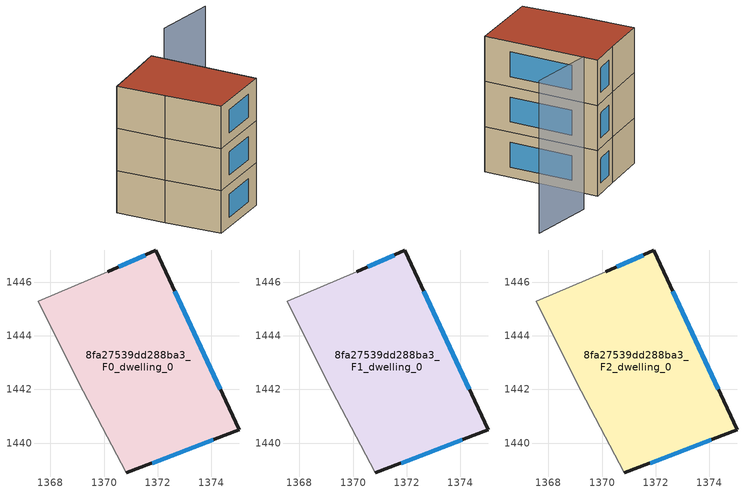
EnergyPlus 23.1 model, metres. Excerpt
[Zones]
8fa27539dd288ba3_F0_dwelling_0
 floor ground (EU_floor_Construction): 1371.94,1447.2 1375.04,1440.49 1370.84,1438.89 1369.04,1442.29 1367.54,1445.3 1370.14,1446.4 z0
 wall outside (EU_wall_Construction): 1370.84,1438.89 1375.04,1440.49 1371.94,1447.2 1370.14,1446.4 z0:3
 wall adiabatic (EU_wall_Construction): 1370.14,1446.4 1367.54,1445.3 1369.04,1442.29 1370.84,1438.89 z0:3
 window (EU_Window_Construction): 1371.53,1447.02 1370.55,1446.58 / 1374.34,1442.01 1372.64,1445.67 / 1371.79,1439.25 1374.09,1440.13 z0.68:2.32
8fa27539dd288ba3_F1_dwelling_0
 floor to 8fa27539dd288ba3_F0_dwelling_0 (EU_floor_Construction): 1371.94,1447.2 1375.04,1440.49 1370.84,1438.89 1369.04,1442.29 1367.54,1445.3 1370.14,1446.4 z3
 wall outside (EU_wall_Construction): 1370.84,1438.89 1375.04,1440.49 1371.94,1447.2 1370.14,1446.4 z3:6
 wall adiabatic (EU_wall_Construction): 1370.14,1446.4 1367.54,1445.3 1369.04,1442.29 1370.84,1438.89 z3:6
 window (EU_Window_Construction): 1371.53,1447.02 1370.55,1446.58 / 1374.34,1442.01 1372.64,1445.67 / 1371.79,1439.25 1374.09,1440.13 z3.68:5.32
8fa27539dd288ba3_F2_dwelling_0
 floor to 8fa27539dd288ba3_F1_dwelling_0 (EU_floor_Construction): 1371.94,1447.2 1375.04,1440.49 1370.84,1438.89 1369.04,1442.29 1367.54,1445.3 1370.14,1446.4 z6
 wall outside (EU_wall_Construction): 1370.84,1438.89 1375.04,1440.49 1371.94,1447.2 1370.14,1446.4 z6:9
 wall adiabatic (EU_wall_Construction): 1370.14,1446.4 1367.54,1445.3 1369.04,1442.29 1370.84,1438.89 z6:9
 window (EU_Window_Construction): 1371.53,1447.02 1370.55,1446.58 / 1374.34,1442.01 1372.64,1445.67 / 1371.79,1439.25 1374.09,1440.13 z6.68:8.32
 roof outside (EU_roof_Construction): 1375.04,1440.49 1371.94,1447.2 1370.14,1446.4 1367.54,1445.3 1369.04,1442.29 1370.84,1438.89 z9
shading: 1377.65,1448.7 1373.66,1447.98 z0:10.1
[Building]
EU S2 Campaign: North Axis=0; Terrain=City; Solar Distribution=FullExterior
[Site:Location]
Lyon-Bron: Latitude=45.75; Longitude=5; Time Zone=1; Elevation=198
[SizingPeriod:WeatherFileDays]
AnnualSizingPeriod: Begin Month=1; Begin Day of Month=1; End Month=12; End Day of Month=31; Day of Week for Start Day=Monday; Use Weather File Daylight Saving Period=No; Use Weather File Rain and Snow Indicators=No
[MATERIAL]
EU_InternalMass_Material: Roughness=MediumRough; Thickness=0.1; Conductivity=1; Density=1800; Specific Heat=900; Thermal Absorptance=0.9; Solar Absorptance=0.7; Visible Absorptance=0.7
[MATERIAL:NOMASS] Roughness=MediumRough; Thermal Absorptance=0.9; Solar Absorptance=0.7; Visible Absorptance=0.7
Name | Thermal Resistance
EU_wall_NoMass | 0.503714
EU_roof_NoMass | 0.959371
EU_floor_NoMass | 0.347222
[WINDOWMATERIAL:SIMPLEGLAZINGSYSTEM]
EU_Window_SimpleGlazing: UFactor=3.88; Solar Heat Gain Coefficient=0.83; Visible Transmittance=0.83
[CONSTRUCTION]
EU_wall_Construction: EU_wall_NoMass
EU_roof_Construction: EU_roof_NoMass
EU_floor_Construction: EU_floor_NoMass
EU_Window_Construction: EU_Window_SimpleGlazing
EU_InternalMass_Construction: EU_InternalMass_Material
[ZONE] Type=1; Multiplier=1; Ceiling Height=autocalculate; Floor Area=autocalculate; Part of Total Floor Area=Yes
Name | Volume
8fa27539dd288ba3_F0_dwelling_0 | 101.727
8fa27539dd288ba3_F1_dwelling_0; 8fa27539dd288ba3_F2_dwelling_0 | 101.728
[INTERNALMASS] Construction=EU_InternalMass_Construction; Surface Area=33.9091
Name | Zone or ZoneList
8fa27539dd288ba3_F0_dwelling_0_EU_InternalMass | 8fa27539dd288ba3_F0_dwelling_0
8fa27539dd288ba3_F1_dwelling_0_EU_InternalMass | 8fa27539dd288ba3_F1_dwelling_0
8fa27539dd288ba3_F2_dwelling_0_EU_InternalMass | 8fa27539dd288ba3_F2_dwelling_0
[OTHEREQUIPMENT] Fuel Type=Electricity; Design Level Calculation Method=Watts/Area; Power per Zone Floor Area=1; Fraction Latent=0; Fraction Radiant=0; Fraction Lost=0; Carbon Dioxide Generation Rate=0; EndUse Subcategory=EU_Step8_InternalGains
Name | Zone or ZoneList or Space or SpaceList | Schedule
EU_Step8_InternalGain_8fa27539dd288ba3_F0_dwelling_0_f000 | 8fa27539dd288ba3_F0_dwelling_0 | EU_Step8_GainSchedule_8fa27539dd288ba3_F0_dwelling_0_f000
EU_Step8_InternalGain_8fa27539dd288ba3_F1_dwelling_0_f000 | 8fa27539dd288ba3_F1_dwelling_0 | EU_Step8_GainSchedule_8fa27539dd288ba3_F1_dwelling_0_f000
EU_Step8_InternalGain_8fa27539dd288ba3_F2_dwelling_0_f000 | 8fa27539dd288ba3_F2_dwelling_0 | EU_Step8_GainSchedule_8fa27539dd288ba3_F2_dwelling_0_f000
[ZONEVENTILATION:DESIGNFLOWRATE] Schedule=EU_AlwaysOn; Design Flow Rate Calculation Method=AirChanges/Hour; Air Changes per Hour=0.64; Ventilation Type=Natural; Fan Pressure Rise=0; Fan Total Efficiency=1; Constant Term Coefficient=1; Temperature Term Coefficient=0; Velocity Term Coefficient=0; Velocity Squared Term Coefficient=0; Minimum Indoor Temperature=-100; Maximum Indoor Temperature=100; Delta Temperature=-100; Minimum Outdoor Temperature=-100; Maximum Outdoor Temperature=100; Maximum Wind Speed=40
Name | Zone or ZoneList or Space or SpaceList
EU_ConstantAir_8fa27539dd288ba3_F0_dwelling_0 | 8fa27539dd288ba3_F0_dwelling_0
EU_ConstantAir_8fa27539dd288ba3_F1_dwelling_0 | 8fa27539dd288ba3_F1_dwelling_0
EU_ConstantAir_8fa27539dd288ba3_F2_dwelling_0 | 8fa27539dd288ba3_F2_dwelling_0
[HVACTEMPLATE:THERMOSTAT] Constant Heating Setpoint=20; Constant Cooling Setpoint=50
EU_HeatOnly_8fa27539dd288ba3_F0_dwelling_0; EU_HeatOnly_8fa27539dd288ba3_F1_dwelling_0; EU_HeatOnly_8fa27539dd288ba3_F2_dwelling_0
[HVACTEMPLATE:ZONE:IDEALLOADSAIRSYSTEM] System Availability Schedule=EU_AlwaysOn; Maximum Heating Supply Air Temperature=50; Minimum Cooling Supply Air Temperature=13; Maximum Heating Supply Air Humidity Ratio=0.0156; Minimum Cooling Supply Air Humidity Ratio=0.0077; Heating Limit=NoLimit; Cooling Limit=NoLimit; Heating Availability Schedule=EU_AlwaysOn; Cooling Availability Schedule=EU_CoolingOff; Dehumidification Control Type=ConstantSensibleHeatRatio; Cooling Sensible Heat Ratio=0.7; Dehumidification Setpoint=60; Humidification Control Type=None; Humidification Setpoint=30; Outdoor Air Method=None; Outdoor Air Flow Rate per Person=0.00944; Outdoor Air Flow Rate per Zone Floor Area=0; Outdoor Air Flow Rate per Zone=0; Demand Controlled Ventilation Type=None; Outdoor Air Economizer Type=NoEconomizer; Heat Recovery Type=None; Sensible Heat Recovery Effectiveness=0.7; Latent Heat Recovery Effectiveness=0.65
Name | Template Thermostat
8fa27539dd288ba3_F0_dwelling_0 | EU_HeatOnly_8fa27539dd288ba3_F0_dwelling_0
8fa27539dd288ba3_F1_dwelling_0 | EU_HeatOnly_8fa27539dd288ba3_F1_dwelling_0
8fa27539dd288ba3_F2_dwelling_0 | EU_HeatOnly_8fa27539dd288ba3_F2_dwelling_0
[SIZING:ZONE] Zone Cooling Design Supply Air Temperature Input Method=SupplyAirTemperature; Zone Cooling Design Supply Air Temperature=13; Zone Heating Design Supply Air Temperature Input Method=SupplyAirTemperature; Zone Heating Design Supply Air Temperature=50; Zone Cooling Design Supply Air Humidity Ratio=0.008; Zone Heating Design Supply Air Humidity Ratio=0.008; Cooling Design Air Flow Method=DesignDay; Cooling Design Air Flow Rate=0; Cooling Minimum Air Flow per Zone Floor Area=0.000762; Cooling Minimum Air Flow=0; Cooling Minimum Air Flow Fraction=0.2; Heating Design Air Flow Method=DesignDay; Heating Design Air Flow Rate=0; Heating Maximum Air Flow per Zone Floor Area=0.002032; Heating Maximum Air Flow=0.141576; Heating Maximum Air Flow Fraction=0.3; Account for Dedicated Outdoor Air System=No; Dedicated Outdoor Air System Control Strategy=NeutralSupplyAir; Dedicated Outdoor Air Low Setpoint Temperature for Design=autosize; Dedicated Outdoor Air High Setpoint Temperature for Design=autosize; Zone Load Sizing Method=Sensible Load Only No Latent Load; Zone Latent Cooling Design Supply Air Humidity Ratio Input Method=HumidityRatioDifference; Zone Cooling Design Supply Air Humidity Ratio Difference=0.005; Zone Latent Heating Design Supply Air Humidity Ratio Input Method=HumidityRatioDifference; Zone Humidification Design Supply Air Humidity Ratio Difference=0.005
8fa27539dd288ba3_F0_dwelling_0; 8fa27539dd288ba3_F1_dwelling_0; 8fa27539dd288ba3_F2_dwelling_0
[SCHEDULE:CONSTANT]
Name | Hourly Value
EU_AlwaysOn | 1
EU_CoolingOff | 0
[SCHEDULE:FILE] Column Number=1; Rows to Skip at Top=0; Number of Hours of Data=8760; Column Separator=Comma; Interpolate to Timestep=No; Minutes per Item=60; Adjust Schedule for Daylight Savings=Yes
Name | File
EU_Step8_GainSchedule_8fa27539dd288ba3_F0_dwelling_0_f000 | ../../schedules/8fa27539dd288ba3/8fa27539dd288ba3_F0_dwelling_0_f000_gain.csv
EU_Step8_GainSchedule_8fa27539dd288ba3_F1_dwelling_0_f000 | ../../schedules/8fa27539dd288ba3/8fa27539dd288ba3_F1_dwelling_0_f000_gain.csv
EU_Step8_GainSchedule_8fa27539dd288ba3_F2_dwelling_0_f000 | ../../schedules/8fa27539dd288ba3/8fa27539dd288ba3_F2_dwelling_0_f000_gain.csv
